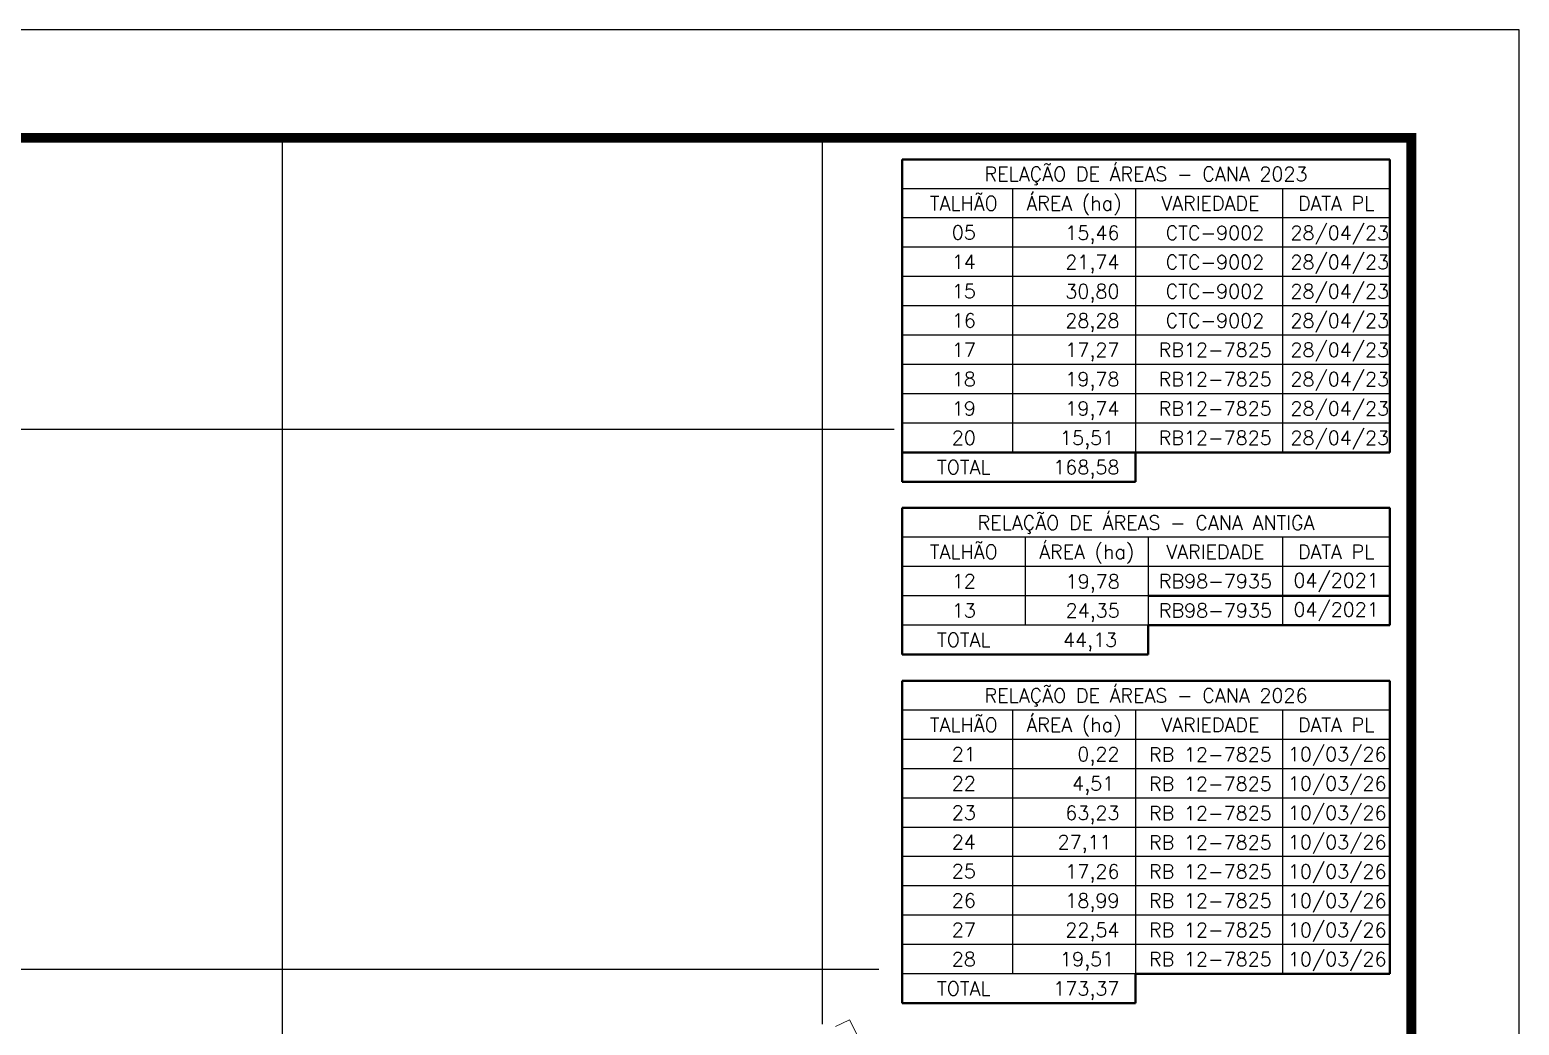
# Model space of a CAD drawing. Header units: millimetres. Extents: x 725091 to 729291, y 7781200 to 7787140.
# Drawn here: x 726532 to 729291, y 7785296 to 7787140 of the extents above; entities that cross this region are included whole.
import ezdxf
from ezdxf.enums import TextEntityAlignment as Align

# ---------------------------------------------------------------- set-up
doc = ezdxf.new("R2010")
doc.units = ezdxf.units.MM
doc.linetypes.add('LIN0', pattern=[0])
doc.layers.add('0114000494', color=1, linetype='Continuous', lineweight=0)
for name, color, linetype in [('MALHA', 8, 'Continuous'), ('MARGEM', 5, 'Continuous'), ('QUADRO_DE_AREAS_CANA_2026', 7, 'Continuous'), ('QUADRO_DE_AREAS_CANA_ANTIGA', 7, 'Continuous')]:
    doc.layers.add(name, color=color, linetype=linetype)
doc.styles.add('Simplex', font='simplex.shx')

msp = doc.modelspace()

# ---------------------------------------------------------------- linework, layer by layer
at = {"layer": '0114000494', "linetype": 'Continuous'}
msp.add_lwpolyline([(728025.1, 7785293.9), (728036.7, 7785299.6), (728050.6, 7785306.2), (728223.6, 7784968.4)], dxfattribs=at)
at = {"layer": 'MALHA', "elevation": 572.7}
for points in [[(727000, 7786939.8), (727000, 7784788.9)], [(728000, 7786939.8), (728000, 7785298)], [(726259.6, 7786400), (728133.6, 7786400)], [(725291.4, 7785400), (728104.8, 7785400)]]:
    msp.add_lwpolyline(points, dxfattribs=at)
at = {"layer": 'MARGEM', "color": 174, "linetype": 'LIN0', "elevation": 572.7, "flags": 128}
msp.add_lwpolyline([(729291.4, 7781199.8), (729291.4, 7787139.8), (725091.4, 7787139.8), (725091.4, 7781199.8)], close=True, dxfattribs=at)
at = {"layer": 'MARGEM', "color": 174, "linetype": 'LIN0', "const_width": 18.2, "elevation": 572.7, "flags": 128}
msp.add_lwpolyline([(729091.4, 7781868.6), (729091.4, 7786939.8), (725291.4, 7786939.8), (725291.4, 7781868.6)], close=True, dxfattribs=at)
at = {"layer": 'QUADRO_DE_AREAS_CANA_2026', "color": 174, "linetype": 'ByBlock', "lineweight": 40}
for p, q in [((728148.6, 7785771.2, 572.7), (728148.6, 7785934, 572.7)), ((728148.6, 7785934, 572.7), (729051.4, 7785934, 572.7)), ((729051.4, 7785825.5, 572.7), (729051.4, 7785934, 572.7)), ((729051.4, 7785825.5, 572.7), (729051.4, 7785391.2, 572.7)), ((728148.6, 7785771.2, 572.7), (728148.6, 7785336.9, 572.7)), ((728580.4, 7785391.2, 572.7), (728580.4, 7785336.9, 572.7)), ((729051.4, 7785391.2, 572.7), (728580.4, 7785391.2, 572.7)), ((728580.4, 7785336.9, 572.7), (728148.6, 7785336.9, 572.7))]:
    msp.add_line(p, q, dxfattribs=at)
at = {"layer": 'QUADRO_DE_AREAS_CANA_2026', "linetype": 'Continuous'}
for p, q in [((729051.4, 7785879.8, 572.7), (728148.6, 7785879.8, 572.7)), ((728352.7, 7785879.8, 572.7), (728352.7, 7785391.2, 572.7)), ((728580.4, 7785879.8, 572.7), (728580.4, 7785391.2, 572.7)), ((728853.1, 7785879.8, 572.7), (728853.1, 7785391.2, 572.7)), ((729051.4, 7785825.5, 572.7), (728148.6, 7785825.5, 572.7)), ((729051.4, 7785771.2, 572.7), (728148.6, 7785771.2, 572.7)), ((729051.4, 7785716.9, 572.7), (728148.6, 7785716.9, 572.7)), ((729051.4, 7785662.6, 572.7), (728148.6, 7785662.6, 572.7)), ((729051.4, 7785608.4, 572.7), (728148.6, 7785608.4, 572.7)), ((729051.4, 7785554.1, 572.7), (728148.6, 7785554.1, 572.7)), ((729051.4, 7785499.8, 572.7), (728148.6, 7785499.8, 572.7)), ((729051.4, 7785445.5, 572.7), (728148.6, 7785445.5, 572.7)), ((728580.4, 7785391.2, 572.7), (728148.6, 7785391.2, 572.7))]:
    msp.add_line(p, q, dxfattribs=at)
at = {"layer": 'QUADRO_DE_AREAS_CANA_ANTIGA', "color": 174, "linetype": 'ByBlock', "lineweight": 40}
for p, q in [((728148.6, 7786737, 572.7), (728148.6, 7786899.8, 572.7)), ((728148.6, 7786899.8, 572.7), (729051.4, 7786899.8, 572.7)), ((729051.4, 7786791.3, 572.7), (729051.4, 7786899.8, 572.7)), ((729051.4, 7786791.3, 572.7), (729051.4, 7786357, 572.7)), ((728148.6, 7786737, 572.7), (728148.6, 7786302.7, 572.7)), ((729051.4, 7786357, 572.7), (728148.6, 7786357, 572.7)), ((728580.4, 7786357, 572.7), (728580.4, 7786302.7, 572.7)), ((728580.4, 7786302.7, 572.7), (728148.6, 7786302.7, 572.7)), ((728148.6, 7786145.5, 572.7), (728148.6, 7786254.1, 572.7)), ((728148.6, 7786254.1, 572.7), (729051.4, 7786254.1, 572.7)), ((729051.4, 7786145.5, 572.7), (729051.4, 7786254.1, 572.7)), ((728148.6, 7786145.5, 572.7), (728148.6, 7785982.7, 572.7)), ((729051.4, 7786145.5, 572.7), (729051.4, 7786037, 572.7)), ((729051.4, 7786091.2, 572.7), (728604, 7786091.2, 572.7)), ((728148.6, 7786037, 572.7), (728148.6, 7785982.7, 572.7)), ((728604, 7786037, 572.7), (728604, 7785982.7, 572.7)), ((729051.4, 7786037, 572.7), (728604, 7786037, 572.7)), ((728604, 7785982.7, 572.7), (728148.6, 7785982.7, 572.7))]:
    msp.add_line(p, q, dxfattribs=at)
at = {"layer": 'QUADRO_DE_AREAS_CANA_ANTIGA', "linetype": 'Continuous'}
for p, q in [((729051.4, 7786845.5, 572.7), (728148.6, 7786845.5, 572.7)), ((728352.7, 7786845.5, 572.7), (728352.7, 7786357, 572.7)), ((728580.4, 7786845.5, 572.7), (728580.4, 7786357, 572.7)), ((728853.1, 7786845.5, 572.7), (728853.1, 7786357, 572.7)), ((729051.4, 7786791.3, 572.7), (728148.6, 7786791.3, 572.7)), ((729051.4, 7786737, 572.7), (728148.6, 7786737, 572.7)), ((729051.4, 7786682.7, 572.7), (728148.6, 7786682.7, 572.7)), ((729051.4, 7786628.4, 572.7), (728148.6, 7786628.4, 572.7)), ((729051.4, 7786574.1, 572.7), (728148.6, 7786574.1, 572.7)), ((729051.4, 7786519.8, 572.7), (728148.6, 7786519.8, 572.7)), ((729051.4, 7786465.6, 572.7), (728148.6, 7786465.6, 572.7)), ((729051.4, 7786411.3, 572.7), (728148.6, 7786411.3, 572.7)), ((729051.4, 7786199.8, 572.7), (728148.6, 7786199.8, 572.7)), ((728376.3, 7786199.8, 572.7), (728376.3, 7786145.5, 572.7)), ((728604, 7786199.8, 572.7), (728604, 7786145.5, 572.7)), ((728853.1, 7786199.8, 572.7), (728853.1, 7786145.5, 572.7)), ((729051.4, 7786145.5, 572.7), (728148.6, 7786145.5, 572.7)), ((729051.4, 7786145.5, 572.7), (728148.6, 7786145.5, 572.7)), ((728376.3, 7786145.5, 572.7), (728376.3, 7786037, 572.7)), ((728604, 7786145.5, 572.7), (728604, 7786037, 572.7)), ((728853.1, 7786145.5, 572.7), (728853.1, 7786037, 572.7)), ((729051.4, 7786091.2, 572.7), (728148.6, 7786091.2, 572.7)), ((728604, 7786037, 572.7), (728148.6, 7786037, 572.7))]:
    msp.add_line(p, q, dxfattribs=at)

# ---------------------------------------------------------------- texts
at = {"layer": 'QUADRO_DE_AREAS_CANA_2026', "linetype": 'Continuous', "style": 'Simplex'}
for s, p in [('RELAÇÃO DE ÁREAS - CANA 2026', (728600, 7785906.9, 572.7)), ('TALHÃO', (728262.5, 7785852.6, 572.7)), ('ÁREA (ha)', (728466.5, 7785852.6, 572.7)), ('VARIEDADE', (728719.2, 7785852.6, 572.7)), ('DATA PL', (728952.2, 7785852.6, 572.7)), ('21', (728262.5, 7785798.3, 572.7)), ('22', (728262.5, 7785744.1, 572.7)), ('23', (728262.5, 7785689.8, 572.7)), ('24', (728262.5, 7785635.5, 572.7)), ('25', (728262.5, 7785581.2, 572.7)), ('26', (728262.5, 7785526.9, 572.7)), ('27', (728262.5, 7785472.6, 572.7)), ('28', (728262.5, 7785418.4, 572.7)), ('TOTAL', (728262.5, 7785364.1, 572.7))]:
    msp.add_text(s, height=26, dxfattribs=at).set_placement(p, align=Align.MIDDLE_CENTER)
for s, p in [('10/03/26', (729045.5, 7785785.2, 572.7)), ('0,22', (728550.8, 7785785.2, 572.7)), ('RB 12-7825', (728832.9, 7785784.5, 572.7)), ('10/03/26', (729045.5, 7785730.9, 572.7)), ('4,51', (728541.1, 7785730.9, 572.7)), ('RB 12-7825', (728832.9, 7785730.2, 572.7)), ('10/03/26', (729045.5, 7785676.6, 572.7)), ('63,23', (728550.8, 7785676.6, 572.7)), ('RB 12-7825', (728832.9, 7785675.9, 572.7)), ('10/03/26', (729045.5, 7785622.4, 572.7)), ('27,11', (728536.5, 7785622.4, 572.7)), ('RB 12-7825', (728832.9, 7785621.7, 572.7)), ('10/03/26', (729045.5, 7785568.1, 572.7)), ('17,26', (728550.8, 7785568.1, 572.7)), ('RB 12-7825', (728832.9, 7785568.1, 572.7)), ('18,99', (728550.8, 7785513.8, 572.7)), ('RB 12-7825', (728832.9, 7785513.8, 572.7)), ('10/03/26', (729045.5, 7785513.8, 572.7)), ('22,54', (728550.8, 7785459.5, 572.7)), ('RB 12-7825', (728832.9, 7785459.5, 572.7)), ('10/03/26', (729045.5, 7785459.5, 572.7)), ('19,51', (728541, 7785405.2, 572.7)), ('RB 12-7825', (728832.9, 7785405.2, 572.7)), ('10/03/26', (729045.5, 7785405.2, 572.7)), ('173,37', (728550.8, 7785350.9, 572.7))]:
    msp.add_text(s, height=26, dxfattribs=at).set_placement(p, align=Align.RIGHT)
at = {"layer": 'QUADRO_DE_AREAS_CANA_ANTIGA', "linetype": 'Continuous', "style": 'Simplex'}
for s, p in [('RELAÇÃO DE ÁREAS - CANA 2023', (728600, 7786872.7, 572.7)), ('TALHÃO', (728262.5, 7786818.4, 572.7)), ('ÁREA (ha)', (728466.5, 7786818.4, 572.7)), ('VARIEDADE', (728719.2, 7786818.4, 572.7)), ('DATA PL', (728952.2, 7786818.4, 572.7)), ('05', (728262.5, 7786764.1, 572.7)), ('14', (728262.5, 7786709.8, 572.7)), ('15', (728262.5, 7786655.6, 572.7)), ('16', (728262.5, 7786601.3, 572.7)), ('17', (728262.5, 7786547, 572.7)), ('18', (728262.5, 7786492.7, 572.7)), ('19', (728262.5, 7786438.4, 572.7)), ('20', (728262.5, 7786384.1, 572.7)), ('TOTAL', (728262.5, 7786329.9, 572.7)), ('RELAÇÃO DE ÁREAS - CANA ANTIGA', (728600, 7786226.9, 572.7)), ('TALHÃO', (728262.5, 7786172.7, 572.7)), ('ÁREA (ha)', (728490.2, 7786172.7, 572.7)), ('VARIEDADE', (728728.6, 7786172.7, 572.7)), ('DATA PL', (728952.2, 7786172.7, 572.7)), ('12', (728262.5, 7786118.4, 572.7)), ('RB98-7935', (728728.6, 7786118.4, 572.7)), ('04/2021', (728952.2, 7786120.1, 572.7)), ('13', (728262.5, 7786064.1, 572.7)), ('RB98-7935', (728728.6, 7786064.1, 572.7)), ('04/2021', (728952.2, 7786065.9, 572.7)), ('TOTAL', (728262.5, 7786009.8, 572.7))]:
    msp.add_text(s, height=26, dxfattribs=at).set_placement(p, align=Align.MIDDLE_CENTER)
for s, p in [('28/04/23', (729050.3, 7786751, 572.7)), ('15,46', (728550.8, 7786751, 572.7)), ('CTC-9002', (728819.1, 7786751, 572.7)), ('28/04/23', (729050.3, 7786696.7, 572.7)), ('21,74', (728550.8, 7786696.7, 572.7)), ('CTC-9002', (728819.1, 7786696.7, 572.7)), ('28/04/23', (729050.3, 7786642.4, 572.7)), ('30,80', (728550.8, 7786642.4, 572.7)), ('CTC-9002', (728819.1, 7786642.4, 572.7)), ('28/04/23', (729050.3, 7786588.1, 572.7)), ('28,28', (728550.8, 7786588.1, 572.7)), ('CTC-9002', (728819.1, 7786588.1, 572.7)), ('28/04/23', (729050.3, 7786533.9, 572.7)), ('17,27', (728550.8, 7786533.9, 572.7)), ('RB12-7825', (728832.9, 7786533.9, 572.7)), ('19,78', (728550.8, 7786479.6, 572.7)), ('RB12-7825', (728832.9, 7786479.6, 572.7)), ('28/04/23', (729050.3, 7786479.6, 572.7)), ('19,74', (728550.8, 7786425.3, 572.7)), ('RB12-7825', (728832.9, 7786425.3, 572.7)), ('28/04/23', (729050.3, 7786425.3, 572.7)), ('15,51', (728541, 7786371, 572.7)), ('RB12-7825', (728832.9, 7786371, 572.7)), ('28/04/23', (729050.3, 7786371, 572.7)), ('168,58', (728550.8, 7786316.7, 572.7)), ('19,78', (728551.4, 7786105.2, 572.7)), ('24,35', (728551.4, 7786051, 572.7)), ('44,13', (728546.5, 7785996.7, 572.7))]:
    msp.add_text(s, height=26, dxfattribs=at).set_placement(p, align=Align.RIGHT)

doc.saveas('drawing.dxf')
